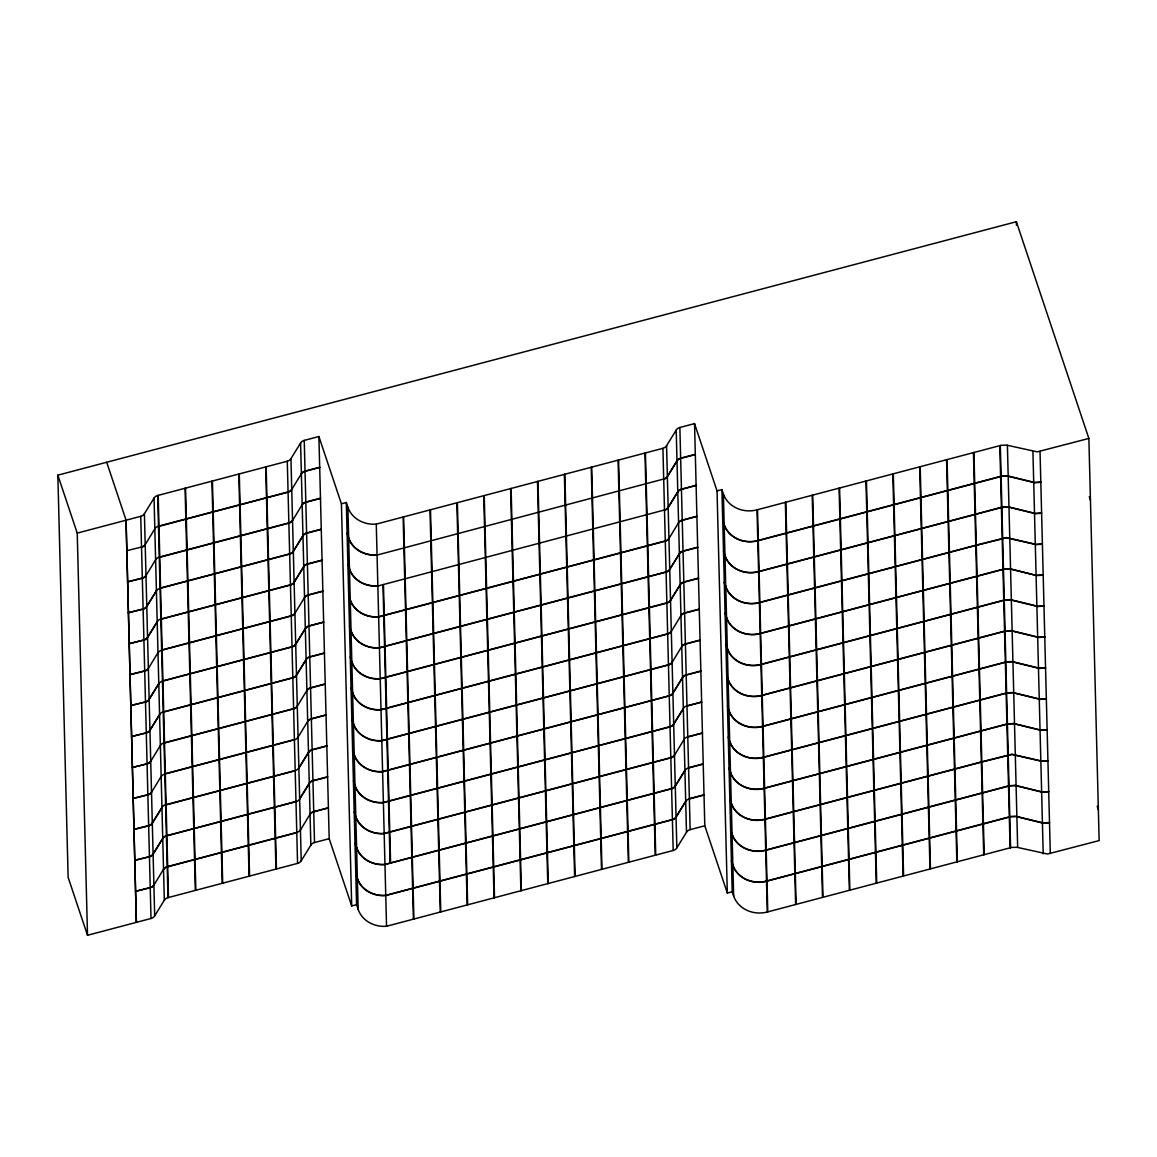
<?xml version="1.0" encoding="UTF-8"?>
<svg xmlns="http://www.w3.org/2000/svg" width="1157" height="1157" viewBox="0 0 1157 1157"><rect width="100%" height="100%" fill="white"/><g stroke="black" fill="none" stroke-linecap="round" stroke-linejoin="round"><path stroke-width="1.5" d="M318.898 436.522L329.181 838.68L314.516 842.542A5.93 5.207 -1.5 0 0 310.857 845.174L301.225 860.765A5.93 5.207 -1.5 0 1 297.566 863.382L167.982 897.644A5.93 5.207 -1.5 0 0 164.323 900.262L154.676 915.867A5.93 5.207 -1.5 0 1 151.017 918.484L87.513 935.275L77.23 533.117L140.749 516.326A5.93 5.207 -1.5 0 0 144.408 513.708L154.04 498.117A5.93 5.207 -1.5 0 1 157.699 495.5L287.283 461.224A5.93 5.207 -1.5 0 0 290.957 458.606L300.589 443.015A5.93 5.207 -1.5 0 1 304.248 440.398L318.898 436.522L341.416 503.801L351.699 905.96L356.573 904.673L346.305 502.514L341.416 503.801M156.412 590.735L146.78 606.326A5.93 5.207 -1.5 0 1 143.106 608.944L128.456 612.82M157.207 621.931L147.575 637.521A5.93 5.207 -1.5 0 1 143.902 640.139L129.179 643.567M157.988 652.635L148.356 668.471A5.93 5.207 -1.5 0 1 144.697 671.089L129.96 674.517M158.784 683.599L149.152 699.19A5.93 5.207 -1.5 0 1 145.478 701.807L130.828 705.683M159.579 714.795L149.947 730.385A5.93 5.207 -1.5 0 1 146.274 733.003L131.551 736.416M161.156 776.448L151.524 792.285A5.93 5.207 -1.5 0 1 147.865 794.902L133.127 798.33M161.951 807.644L152.319 823.249A5.93 5.207 -1.5 0 1 148.66 825.867L133.923 829.526M298.853 768.147L308.5 752.556A5.93 5.207 -1.5 0 1 312.159 749.924L326.809 746.048M299.649 798.851L309.281 783.26A5.93 5.207 -1.5 0 1 312.94 780.642L327.59 776.766M300.444 830.046L310.076 814.21A5.93 5.207 -1.5 0 1 313.735 811.592L328.386 807.716M346.305 502.514L347.881 507.229A27.103 23.849 -1.5 0 0 376.271 524.121L662.918 448.309A5.93 5.207 -1.5 0 0 666.577 445.691L676.209 430.1A5.93 5.207 -1.5 0 1 679.868 427.483L694.533 423.607L717.036 490.886L727.319 893.045L732.207 891.758L721.925 489.599L717.036 490.886M683.324 708.677L673.692 724.282A5.93 5.207 -1.5 0 1 670.033 726.9L625.706 738.614L626.487 769.333L670.814 757.604A5.93 5.207 -1.5 0 0 674.473 754.986M684.901 770.345L675.269 785.936A5.93 5.207 -1.5 0 1 671.61 788.568L627.282 800.282L626.487 769.579L670.829 757.849A5.93 5.207 -1.5 0 0 674.488 755.232L684.105 739.395A5.93 5.207 -1.5 0 1 687.779 736.778L702.429 732.902M685.696 801.295L676.064 816.9A5.93 5.207 -1.5 0 1 672.391 819.518L385.758 895.316A27.103 23.849 -1.5 0 1 357.368 878.438M356.573 904.673L358.164 909.388A27.103 23.849 -1.5 0 0 386.539 926.265L673.186 850.467A5.93 5.207 -1.5 0 0 676.845 847.85L686.491 832.259A5.93 5.207 -1.5 0 1 690.15 829.641L704.801 825.765L694.533 423.607M87.513 935.275L68.133 877.339L57.85 475.18L1016.367 221.725L1088.867 438.431L1099.15 840.589L1047.519 854.025L1016.887 847.271L1011.507 847.445L767.293 912.005A27.088 23.834 -1.5 0 1 733.668 896.039M319.694 467.226L305.029 471.101A5.93 5.207 -1.5 0 0 301.37 473.719L291.738 489.556A5.93 5.207 -1.5 0 1 288.079 492.173L158.495 526.449M319.694 467.471L305.043 471.347A5.93 5.207 -1.5 0 0 301.37 473.965M320.475 498.19L305.824 502.066A5.93 5.207 -1.5 0 0 302.165 504.683L292.533 520.52A5.93 5.207 -1.5 0 1 288.874 523.138L267.744 528.72M320.489 498.421L305.824 502.297A5.93 5.207 -1.5 0 0 302.165 504.915M159.29 557.399L267.253 528.85M321.27 529.139L306.619 533.015A5.93 5.207 -1.5 0 0 302.946 535.633L293.314 551.224A5.93 5.207 -1.5 0 1 289.655 553.841L241.654 566.54L239.282 473.922M321.27 529.385L306.619 533.247A5.93 5.207 -1.5 0 0 302.96 535.879L293.328 551.47A5.93 5.207 -1.5 0 1 289.655 554.087L241.668 566.785L243.23 628.439L269.624 621.468L268.829 590.764L215.578 604.836L217.154 666.504L243.534 659.533L242.753 628.815L189.502 642.902L190.283 673.605L216.677 666.634L215.101 604.966L188.707 611.937L189.502 642.656L242.753 628.569L241.177 566.916L214.797 573.886L215.578 604.59L268.829 590.518L268.048 559.8M292.533 520.274A5.93 5.207 -1.5 0 1 288.86 522.892L159.276 557.153A5.93 5.207 -1.5 0 0 155.617 559.771L145.984 575.607A5.93 5.207 -1.5 0 1 142.325 578.24L127.603 581.899L142.325 577.994A5.93 5.207 -1.5 0 0 145.984 575.376M695.314 454.311L680.649 458.186A5.93 5.207 -1.5 0 0 676.99 460.819L667.358 476.409A5.93 5.207 -1.5 0 1 663.699 479.027L377.052 555.071A27.103 23.849 -1.5 0 1 348.676 538.193L347.086 533.232M695.314 454.556L680.663 458.432A5.93 5.207 -1.5 0 0 677.004 461.05L667.372 476.641A5.93 5.207 -1.5 0 1 663.699 479.273M322.065 560.089L307.4 563.965A5.93 5.207 -1.5 0 0 303.741 566.583L294.109 582.173A5.93 5.207 -1.5 0 1 290.45 584.806L269.321 590.388L268.525 559.67M322.065 560.335L307.415 564.211A5.93 5.207 -1.5 0 0 303.741 566.829L294.109 582.419A5.93 5.207 -1.5 0 1 290.45 585.037L269.321 590.634L270.102 621.338L291.231 615.755A5.93 5.207 -1.5 0 0 294.905 613.138M696.109 485.275L681.444 489.151A5.93 5.207 -1.5 0 0 677.785 491.768L668.153 507.359A5.93 5.207 -1.5 0 1 664.494 509.977L377.847 586.02A27.103 23.849 -1.5 0 1 349.472 569.143L347.881 564.182M696.109 485.506L681.459 489.382A5.93 5.207 -1.5 0 0 677.785 492L668.153 507.605A5.93 5.207 -1.5 0 1 664.494 510.223M322.846 591.039L308.196 594.915A5.93 5.207 -1.5 0 0 304.537 597.533L294.905 613.369A5.93 5.207 -1.5 0 1 291.246 616.001L270.116 621.584L270.897 652.288L292.027 646.705A5.93 5.207 -1.5 0 0 295.686 644.087L305.318 628.497A5.93 5.207 -1.5 0 1 308.991 625.879L323.642 622.003M322.861 591.285L308.196 595.161A5.93 5.207 -1.5 0 0 304.537 597.779M129.251 643.769L143.902 639.893A5.93 5.207 -1.5 0 0 147.561 637.276L157.193 621.685A5.93 5.207 -1.5 0 1 160.866 619.067M189.01 642.786L162.139 649.887L161.358 619.183L188.229 612.067L189.806 673.736L162.935 680.837L162.139 650.133L189.01 643.032M696.89 516.224L682.24 520.1A5.93 5.207 -1.5 0 0 678.581 522.718L668.948 538.555A5.93 5.207 -1.5 0 1 665.289 541.172L620.947 552.901L621.743 583.605L666.07 571.891A5.93 5.207 -1.5 0 0 669.729 569.273L679.361 553.668A5.93 5.207 -1.5 0 1 683.035 551.05L697.685 547.174M696.904 516.47L682.24 520.346A5.93 5.207 -1.5 0 0 678.581 522.964M323.642 622.235L308.991 626.111A5.93 5.207 -1.5 0 0 305.332 628.728L295.7 644.333A5.93 5.207 -1.5 0 1 292.027 646.951L270.897 652.534L271.693 683.252L292.822 677.655A5.93 5.207 -1.5 0 0 296.481 675.037L306.113 659.447A5.93 5.207 -1.5 0 1 309.772 656.829L324.437 652.953M130.032 674.733L144.697 670.858A5.93 5.207 -1.5 0 0 148.356 668.225M721.925 489.599L723.356 493.894A27.088 23.834 -1.5 0 0 757.011 509.847L1001.224 445.286L1006.604 445.112L1037.236 451.866L1088.867 438.431M697.685 547.42L683.035 551.296A5.93 5.207 -1.5 0 0 679.376 553.914L669.744 569.504A5.93 5.207 -1.5 0 1 666.07 572.122L621.743 583.851L622.524 614.555L666.866 602.84A5.93 5.207 -1.5 0 0 670.525 600.223L680.157 584.632A5.93 5.207 -1.5 0 1 683.816 582L698.481 578.124M324.437 653.199L309.787 657.075A5.93 5.207 -1.5 0 0 306.128 659.692L296.481 675.283A5.93 5.207 -1.5 0 1 292.822 677.901L271.693 683.483L272.474 714.202L293.603 708.619A5.93 5.207 -1.5 0 0 297.277 705.987M698.481 578.37L683.83 582.246A5.93 5.207 -1.5 0 0 680.157 584.863L670.525 600.454A5.93 5.207 -1.5 0 1 666.866 603.086L622.538 614.801L623.319 645.519L667.647 633.79A5.93 5.207 -1.5 0 0 671.32 631.172M325.218 683.903L310.568 687.779A5.93 5.207 -1.5 0 0 306.909 690.396L297.277 706.233A5.93 5.207 -1.5 0 1 293.618 708.851L272.488 714.447L273.269 745.151L294.399 739.569M325.233 684.149L310.568 688.025A5.93 5.207 -1.5 0 0 306.909 690.642M131.623 736.633L146.274 732.757A5.93 5.207 -1.5 0 0 149.933 730.139L159.565 714.549A5.93 5.207 -1.5 0 1 163.238 711.931M759.093 571.616L786.934 564.254L787.715 594.973L759.874 602.334L757.502 509.716M191.382 735.65L164.511 742.751L163.73 712.032L190.601 704.931L192.178 766.599L165.306 773.7L164.525 742.996L191.382 735.881M699.262 609.088L684.611 612.964A5.93 5.207 -1.5 0 0 680.952 615.582L671.32 631.418A5.93 5.207 -1.5 0 1 667.661 634.036L623.334 645.751L624.115 676.469L668.442 664.74A5.93 5.207 -1.5 0 0 672.101 662.122M699.276 609.32L684.611 613.196A5.93 5.207 -1.5 0 0 680.952 615.828M326.014 714.852L311.363 718.728A5.93 5.207 -1.5 0 0 307.69 721.361L298.072 737.183A5.93 5.207 -1.5 0 1 294.413 739.815L273.283 745.397L274.064 776.101M326.028 715.098L311.363 718.974A5.93 5.207 -1.5 0 0 307.704 721.592M132.404 767.583L147.069 763.707A5.93 5.207 -1.5 0 0 150.728 761.089M922.071 559.438L895.692 566.424L893.32 473.806M922.071 559.684L895.692 566.655L896.473 597.374L922.852 590.403L919.699 466.821M700.057 640.038L685.407 643.914A5.93 5.207 -1.5 0 0 681.733 646.532L672.116 662.368A5.93 5.207 -1.5 0 1 668.442 664.986L624.115 676.715L624.91 707.419L669.238 695.704A5.93 5.207 -1.5 0 0 672.897 693.086L682.529 677.481A5.93 5.207 -1.5 0 1 686.188 674.864L700.853 670.988M700.057 640.284L685.407 644.16A5.93 5.207 -1.5 0 0 681.748 646.777M326.809 745.817L312.144 749.693A5.93 5.207 -1.5 0 0 308.485 752.31L298.853 767.901A5.93 5.207 -1.5 0 1 295.194 770.519L247.193 783.217L245.617 721.549L271.996 714.578L272.777 745.282L219.526 759.368L217.95 697.7L244.344 690.729L245.125 721.433L191.874 735.519L191.093 704.801L217.473 697.83L219.049 759.498L192.655 766.469L191.874 735.765L245.125 721.679L246.701 783.347L220.322 790.318L219.541 759.614L272.792 745.527L273.573 776.231M133.2 798.547L147.85 794.671A5.93 5.207 -1.5 0 0 151.524 792.053M842.253 611.706L815.873 618.691L815.078 587.973L841.457 581.002L843.034 642.67L816.654 649.641L815.873 618.937L842.253 611.952M842.73 611.59L869.124 604.605L868.328 573.901L841.949 580.872L843.525 642.54L869.905 635.555L869.124 604.851L842.744 611.822M295.194 770.764L247.193 783.463L249.565 876.08M700.853 671.234L686.202 675.11A5.93 5.207 -1.5 0 0 682.543 677.727L672.897 693.318A5.93 5.207 -1.5 0 1 669.238 695.936L624.91 707.665L625.691 738.383L670.019 726.654A5.93 5.207 -1.5 0 0 673.692 724.036L683.324 708.446A5.93 5.207 -1.5 0 1 686.983 705.828L701.634 701.952M327.605 777.012L312.954 780.888A5.93 5.207 -1.5 0 0 309.281 783.506L299.649 799.097A5.93 5.207 -1.5 0 1 295.99 801.714L166.406 835.976A5.93 5.207 -1.5 0 0 162.747 838.608L153.1 854.199A5.93 5.207 -1.5 0 1 149.441 856.816L134.704 860.229M274.368 807.196L166.391 835.744A5.93 5.207 -1.5 0 0 162.732 838.362L153.1 853.953A5.93 5.207 -1.5 0 1 149.441 856.57L134.776 860.446M274.86 807.065L295.975 801.468M686.983 706.059L701.648 702.183M328.4 807.962L313.735 811.838A5.93 5.207 -1.5 0 0 310.076 814.456M296.785 832.664L167.201 866.94A5.93 5.207 -1.5 0 0 163.527 869.558M687.779 737.023L702.444 733.148M135.571 891.411L150.236 887.535A5.93 5.207 -1.5 0 0 153.895 884.903M688.56 767.727L703.225 763.851M703.225 764.097L688.574 767.973A5.93 5.207 -1.5 0 0 684.915 770.591L675.269 786.182A5.93 5.207 -1.5 0 1 671.61 788.799L384.963 864.597A27.103 23.849 -1.5 0 1 356.587 847.719L354.997 843.005M689.355 798.677L704.006 794.801M704.02 795.047L689.355 798.923A5.93 5.207 -1.5 0 0 685.696 801.541L676.064 817.131A5.93 5.207 -1.5 0 1 672.405 819.763L385.758 895.561A27.103 23.849 -1.5 0 1 357.383 878.669L355.792 873.723M846.201 766.484L819.821 773.454L819.04 742.751L845.42 735.765L846.996 797.433L820.617 804.404L819.821 773.7L846.215 766.729M846.693 766.353L873.072 759.382L872.291 728.664L845.912 735.635L847.488 797.303L873.868 790.332L873.072 759.614L846.693 766.599M927.596 776.116L901.216 783.101L900.435 752.383L926.815 745.412L929.982 868.979M927.61 776.361L901.231 783.332L903.588 875.95M766.194 849.961L794.049 842.6L793.254 811.881L765.413 819.257L767.785 911.875M1040.808 482.064L1034.503 482.455L1007.4 475.831L1002.02 475.99L757.806 540.55A27.088 23.834 -1.5 0 1 724.166 524.598M1040.808 482.31L1034.503 482.7L1007.4 476.062L1002.02 476.236L757.806 540.796A27.088 23.834 -1.5 0 1 724.181 524.844L722.706 520.317M1001.89 507.417L1008.195 507.026L1035.298 513.65L1041.604 513.26M1041.589 513.028L1035.298 513.419L1008.181 506.78L1002.801 506.954L758.587 571.515A27.088 23.834 -1.5 0 1 724.962 555.548M1042.385 543.978L1036.079 544.368L1006.373 537.557L976.291 545.106L975.51 514.388L1001.398 507.547L1002.974 569.215L977.087 576.056L976.306 545.352L1006.373 537.803L1036.093 544.614L1042.399 544.224M1003.466 569.085L1009.772 568.694L1036.889 575.564L1043.18 575.174M1003.466 569.316L1009.772 568.926L1036.093 575.391M1043.18 574.928L1036.874 575.318M1004.262 600.035L1010.553 599.644L1037.67 606.268L1043.976 605.878M1004.262 600.281L1010.567 599.89L1037.67 606.514L1043.976 606.123M1005.043 630.984L1011.348 630.594L1038.465 637.232L1044.757 636.842M1005.057 631.23L1011.348 630.84L1038.465 637.464L1044.771 637.073M1005.838 661.949L1012.144 661.544L1039.246 668.182L1045.552 667.791M1005.838 662.18L1012.144 661.79L1039.261 668.428L1045.552 668.037M1006.633 692.898L1012.925 692.508L1040.042 699.132L1046.347 698.741M1006.633 693.144L1012.939 692.739L1040.042 699.378L1046.347 698.987M1007.429 724.094L1013.72 723.458L1040.837 730.096L1047.128 729.691M1047.143 729.937L1040.837 730.327L1013.734 723.703L1008.354 723.863M1047.924 760.655L1041.618 761.046L1011.912 754.234L981.83 761.783L981.049 731.065L1006.937 724.224L1008.514 785.892L982.626 792.733L981.83 762.015L1011.912 754.48L1041.633 761.292L1047.924 760.887M1009.005 785.762L1015.311 785.357L1042.414 791.995L1048.719 791.605M1048.719 791.851L1042.414 792.241L1015.311 785.603L1009.931 785.777L765.717 850.337A27.088 23.834 -1.5 0 1 732.092 834.371M1049.5 822.555L1043.209 822.945L1016.092 816.321L1010.712 816.48L766.498 881.041A27.088 23.834 -1.5 0 1 732.873 865.089M1049.515 822.801L1043.209 823.191L1016.106 816.553L1010.726 816.726L766.513 881.287A27.088 23.834 -1.5 0 1 732.873 865.335L731.412 860.808M1089.301 496.686L1090.444 500.099M1097.212 806.227L1098.369 809.886M723.501 551.267L724.947 555.794A27.088 23.834 -1.5 0 0 758.602 571.746M724.296 582.217L725.728 586.512M724.296 582.463L725.728 586.758M725.077 613.167L726.524 617.708A27.088 23.834 -1.5 0 0 760.178 633.66M725.873 644.131L727.319 648.658A27.088 23.834 -1.5 0 0 760.973 664.61M726.668 675.081L728.1 679.376A27.088 23.834 -1.5 0 0 761.754 695.328M726.668 675.326L728.115 679.607A27.088 23.834 -1.5 0 0 761.769 695.559M727.464 706.03L728.896 710.572A27.088 23.834 -1.5 0 0 762.55 726.524M728.245 736.995L729.691 741.521A27.088 23.834 -1.5 0 0 763.345 757.473M729.04 767.944L730.472 772.24A27.088 23.834 -1.5 0 0 764.126 788.177M729.04 768.19L730.486 772.471A27.088 23.834 -1.5 0 0 764.141 788.423M729.836 798.894L731.267 803.435A27.088 23.834 -1.5 0 0 764.922 819.373M730.617 829.844L732.063 834.385M732.207 891.758L733.639 896.053L723.385 493.88M704.801 825.765L727.319 893.045M348.662 595.132L350.253 599.847A27.103 23.849 -1.5 0 0 378.628 616.739L383.762 615.379L382.967 584.661M348.676 595.378L350.253 600.093A27.103 23.849 -1.5 0 0 378.643 616.97L383.762 615.611L384.543 646.329L379.424 647.689A27.103 23.849 -1.5 0 1 351.048 630.811M349.457 626.082L351.048 631.042A27.103 23.849 -1.5 0 0 379.424 647.934L384.558 646.575L385.339 677.279L380.219 678.638A27.103 23.849 -1.5 0 1 351.844 661.761M350.253 657.046L351.844 662.006A27.103 23.849 -1.5 0 0 380.219 678.884L385.353 677.525L386.134 708.243L381 709.588A27.103 23.849 -1.5 0 1 352.625 692.71M351.048 687.996L352.625 692.956A27.103 23.849 -1.5 0 0 381.015 709.834L386.134 708.474L386.915 739.193L381.796 740.552A27.103 23.849 -1.5 0 1 353.42 723.66M351.829 718.945L353.42 723.906A27.103 23.849 -1.5 0 0 381.81 740.784L386.93 739.439L387.711 770.143L382.591 771.502A27.103 23.849 -1.5 0 1 354.216 754.624L352.625 749.895M352.625 750.141L354.216 754.87A27.103 23.849 -1.5 0 0 382.591 771.748L387.725 770.388L388.506 801.092L383.372 802.452A27.103 23.849 -1.5 0 1 354.997 785.574M353.42 780.859L354.997 785.82A27.103 23.849 -1.5 0 0 383.386 802.698L388.506 801.338L389.302 832.057L384.167 833.402A27.103 23.849 -1.5 0 1 355.792 816.524M354.201 811.809L355.792 816.77A27.103 23.849 -1.5 0 0 384.182 833.647L389.302 832.288L390.083 863.006L384.963 864.366A27.103 23.849 -1.5 0 1 356.587 847.488L354.997 842.759M329.181 838.68L351.699 905.96M106.704 462.265L126.084 520.202L136.367 922.36L126.012 519.985M126.807 550.703L141.53 547.044A5.93 5.207 -1.5 0 0 145.189 544.412M128.384 612.603L143.121 609.189A5.93 5.207 -1.5 0 0 146.78 606.572L156.412 590.967A5.93 5.207 -1.5 0 1 160.071 588.349M57.85 475.18L77.23 533.117M130.755 705.466L145.493 702.053A5.93 5.207 -1.5 0 0 149.152 699.421L158.784 683.83A5.93 5.207 -1.5 0 1 162.443 681.213M132.332 767.38L147.069 763.953A5.93 5.207 -1.5 0 0 150.728 761.335L160.36 745.498A5.93 5.207 -1.5 0 1 164.019 742.881M133.923 829.28L148.646 825.621A5.93 5.207 -1.5 0 0 152.305 823.003L161.937 807.412A5.93 5.207 -1.5 0 1 165.61 804.795M135.499 891.194L150.236 887.766A5.93 5.207 -1.5 0 0 153.895 885.148L163.527 869.312A5.93 5.207 -1.5 0 1 167.186 866.694L296.77 832.433A5.93 5.207 -1.5 0 0 300.43 829.815M1040.027 451.36L1050.296 853.519M1032.926 451.577L1043.209 853.736M1016.367 221.725L1016.453 225.34M1007.4 445.286L1017.668 847.445M1000.313 445.503L1010.582 847.662M999.822 445.633L1000.603 476.351M1000.617 476.597L1001.398 507.301M1008.514 786.124L1009.309 816.842M1009.309 817.088L1010.09 847.792M973.934 452.488L974.715 483.192M974.715 483.438L975.51 514.156M982.626 792.979L983.407 823.683M983.421 823.929L984.202 854.647M973.442 452.618L974.223 483.322M974.223 483.568L975.018 514.272M982.134 793.109L982.929 823.813M982.929 824.059L983.71 854.763M947.062 459.589L947.843 490.308M947.843 490.539L948.639 521.257M955.754 800.08L956.55 830.798M956.55 831.03L957.331 861.748M946.571 459.719L947.352 490.423M947.366 490.669L948.147 521.388M955.263 800.21L956.058 830.914M956.058 831.16L956.839 861.878M920.191 466.69L922.548 559.308L948.942 552.337L948.147 521.619L868.025 542.807L868.82 573.525L895.2 566.554L892.828 473.936M930.459 868.849L928.102 776.231L954.482 769.26L955.263 799.964L875.14 821.152L874.359 790.448L900.739 783.463L903.111 876.08M866.448 480.907L867.229 511.611M867.244 511.857L868.025 542.575M875.155 821.398L875.936 852.102M875.936 852.347L876.731 883.066M865.957 481.037L866.752 511.741M866.752 511.987L867.533 542.705M874.663 821.528L875.444 852.232M875.459 852.478L876.239 883.196M839.577 488.008L840.358 518.726M840.372 518.958L841.153 549.676M848.283 828.499L849.064 859.217M849.064 859.449L849.86 890.167M839.085 488.138L839.881 518.857M839.881 519.088L840.662 549.806M847.792 828.629L848.573 859.347M848.587 859.579L849.368 890.297M812.706 495.109L813.501 525.828M813.501 526.073L814.282 556.777M821.412 835.6L822.193 866.318M822.208 866.564L822.989 897.268M812.214 495.239L813.009 525.958M813.009 526.204L813.79 556.907M820.92 835.73L821.701 866.448M821.716 866.694L822.497 897.398M785.834 502.225L786.63 532.929M786.63 533.175L787.411 563.893M794.541 842.715L795.322 873.419M795.336 873.665L796.117 904.384M785.357 502.355L786.138 533.059M786.138 533.305L786.934 564.009M794.049 842.846L794.83 873.549M794.845 873.795L795.626 904.499M757.011 509.847L767.293 912.005M679.868 427.483L690.15 829.641M676.209 430.1L686.491 832.259M666.577 445.691L676.845 847.85M662.918 448.309L673.186 850.467M645.447 452.937L647.819 545.554M647.819 545.786L653.358 762.232M653.358 762.463L655.73 855.081M644.97 453.052L647.327 545.685M647.341 545.916L652.866 762.347M652.866 762.593L655.238 855.211M618.576 460.038L619.371 490.742M619.371 490.987L620.152 521.706M620.166 521.937L620.947 552.656L665.275 540.926A5.93 5.207 -1.5 0 0 668.934 538.309M627.282 800.528L628.063 831.232M628.077 831.478L628.858 862.196M618.098 460.168L618.879 490.872M618.879 491.118L619.675 521.836M619.675 522.067L620.456 552.786L594.076 559.757L593.295 529.053M626.79 800.658L627.571 831.362M627.586 831.608L628.367 862.327M591.719 467.139L592.5 497.857M592.5 498.088L593.281 528.807M600.411 807.629L601.192 838.348M601.206 838.579L601.987 869.297M591.227 467.269L592.008 497.987M592.008 498.219L592.803 528.937M592.803 529.183L593.584 559.887L567.205 566.858L566.424 536.154M599.919 807.76L600.714 838.478M600.714 838.709L601.495 869.428M564.847 474.24L565.628 504.958M565.628 505.204L566.424 535.908M573.539 814.73L574.32 845.449M574.335 845.695L575.116 876.399M564.356 474.37L565.137 505.088M565.151 505.334L565.932 536.038M565.932 536.284L566.728 566.988L540.333 573.973L539.552 543.255M573.048 814.861L573.843 845.579M573.843 845.825L574.624 876.529M537.976 481.355L538.757 512.059M538.757 512.305L539.552 543.023M546.668 821.846L547.463 852.55M547.463 852.796L548.244 883.5M537.484 481.486L538.265 512.189M538.28 512.435L539.061 543.139M539.061 543.385L539.856 574.103L513.477 581.074L512.681 550.37M546.191 821.976L546.972 852.68M546.972 852.926L547.767 883.63M511.105 488.456L511.886 519.175M511.9 519.406L512.681 550.125M519.797 828.947L520.592 859.665M520.592 859.897L521.373 890.615M510.613 488.587L511.394 519.291M511.408 519.536L512.189 550.255M512.189 550.486L512.985 581.204L384.24 615.249L383.459 584.531M519.319 829.077L520.1 859.781M520.1 860.027L520.896 890.745M484.233 495.558L494.516 897.716M483.742 495.688L494.025 897.846M457.362 502.673L460.515 626.241L513.766 612.154L512.985 581.45L384.254 615.495L385.035 646.199L406.295 640.573L403.142 517.005M467.645 904.817L464.478 781.25L517.729 767.163L518.524 797.882L389.779 831.926L388.998 801.208L410.258 795.582L413.411 919.164M456.87 502.789L460.038 626.371L406.787 640.443L403.619 516.875M467.153 904.948L464 781.38L410.749 795.466L413.902 919.034M430.491 509.774L440.774 911.933M429.999 509.904L440.282 912.063M376.271 524.107L386.539 926.265M347.881 507.229L358.164 909.388M304.248 440.398L314.516 842.542M300.589 443.015L310.857 845.174M290.957 458.606L301.225 860.765M287.283 461.224L297.566 863.382M266.153 466.821L268.525 559.438M274.064 776.347L276.436 868.965M265.676 466.936L268.034 559.569M273.573 776.477L275.945 869.095M238.805 474.052L241.162 566.67L214.783 573.641L212.425 481.023M249.073 876.211L246.716 783.578L220.322 790.564L222.694 883.181M211.933 481.153L214.291 573.771L187.911 580.742L185.554 488.124M222.202 883.312L219.844 790.694L193.465 797.665L195.822 890.283M185.062 488.254L187.434 580.872L160.563 587.987L158.191 495.37M195.331 890.413L192.973 797.795L166.102 804.896L168.474 897.514M157.699 495.5L167.982 897.644M154.04 498.117L164.323 900.262M144.408 513.708L154.676 915.867M140.749 516.326L151.017 918.484M762.55 726.278A27.088 23.834 -1.5 0 1 728.924 710.326M763.331 757.228A27.088 23.834 -1.5 0 1 729.705 741.275M161.156 776.694A5.93 5.207 -1.5 0 1 164.815 774.076M764.922 819.142A27.088 23.834 -1.5 0 1 731.296 803.175M765.717 850.091A27.088 23.834 -1.5 0 1 732.077 834.139M377.847 585.775A27.103 23.849 -1.5 0 1 349.472 568.897M291.738 489.324A5.93 5.207 -1.5 0 1 288.079 491.942L158.495 526.204A5.93 5.207 -1.5 0 0 154.821 528.821L145.204 544.658A5.93 5.207 -1.5 0 1 141.53 547.275M759.382 602.71A27.088 23.834 -1.5 0 1 725.757 586.744M760.178 633.414A27.088 23.834 -1.5 0 1 726.538 617.462M760.959 664.364A27.088 23.834 -1.5 0 1 727.334 648.412M759.382 602.464A27.088 23.834 -1.5 0 1 725.757 586.498M377.052 554.825A27.103 23.849 -1.5 0 1 348.676 537.947M157.988 652.881A5.93 5.207 -1.5 0 1 161.662 650.263M187.434 581.118L160.563 588.219L161.344 618.937L188.215 611.836L187.434 581.118M214.305 574.017L187.926 580.988L188.707 611.706L215.086 604.721L214.305 574.017M269.624 621.714L243.245 628.685L244.026 659.403L270.405 652.418L269.624 621.714M539.856 574.335L513.477 581.32L514.258 612.024L540.637 605.053L539.856 574.335M566.728 567.234L540.348 574.219L541.129 604.923L567.509 597.952L566.728 567.234M593.599 560.133L567.219 567.104L568 597.822L594.38 590.837L593.599 560.133M620.47 553.032L594.091 560.002L594.872 590.706L621.251 583.735L620.47 553.032M189.806 673.981L162.935 681.083L163.716 711.801L190.587 704.685L189.806 673.981M216.677 666.88L190.298 673.851L191.079 704.57L217.458 697.584L216.677 666.88M243.549 659.765L217.169 666.75L217.95 697.454L244.329 690.483L243.549 659.765M270.42 652.664L244.04 659.635L244.821 690.353L271.201 683.382L270.42 652.664M406.295 640.819L385.05 646.445L385.831 677.149L407.09 671.537L406.295 640.819M460.038 626.617L406.787 640.689L407.568 671.407L514.561 643.118L513.78 612.4L460.529 626.487L464.478 781.004L517.729 766.932L516.948 736.214L409.954 764.502L410.735 795.221L463.986 781.134L460.038 626.617M540.652 605.299L514.272 612.27L515.053 642.988L541.433 636.003L540.652 605.299M567.523 598.183L541.143 605.169L541.924 635.873L568.304 628.902L567.523 598.183M594.394 591.082L568 598.053L568.796 628.772L595.175 621.801L594.394 591.082M621.251 583.981L594.872 590.952L595.667 621.671L622.047 614.685L621.251 583.981M271.201 683.613L244.821 690.599L245.617 721.303L271.996 714.332L271.201 683.613M813.805 557.153L787.425 564.124L788.206 594.843L814.586 587.857L813.805 557.153M840.676 550.052L814.297 557.023L815.078 587.742L841.457 580.756L840.676 550.052M867.548 542.937L841.168 549.922L841.949 580.626L868.328 573.655L867.548 542.937M975.018 514.518L948.639 521.503L949.42 552.207L975.799 545.236L975.018 514.518M407.09 671.769L385.831 677.395L386.626 708.113L407.871 702.487L407.09 671.769M514.576 643.35L407.582 671.639L408.363 702.357L515.357 674.068L514.576 643.35M541.433 636.249L515.053 643.22L515.848 673.938L542.228 666.967L541.433 636.249M568.304 629.148L541.924 636.119L542.705 666.837L569.099 659.852L568.304 629.148M595.175 622.032L568.796 629.018L569.577 659.721L595.956 652.75L595.175 622.032M622.047 614.931L595.667 621.902L596.448 652.62L622.828 645.649L622.047 614.931M787.729 595.204L759.874 602.58L760.655 633.284L788.51 625.923L787.729 595.204M814.6 588.103L788.206 595.088L789.002 625.792L815.381 618.821L814.6 588.103M895.2 566.785L868.82 573.771L869.601 604.475L895.981 597.504L895.2 566.785M948.942 552.583L922.563 559.554L923.344 590.272L949.723 583.287L948.942 552.583M975.814 545.468L949.434 552.453L950.215 583.157L976.595 576.186L975.814 545.468M407.886 702.733L386.626 708.344L387.407 739.063L408.667 733.437L407.886 702.733M515.357 674.314L408.363 702.603L409.159 733.307L516.152 705.018L515.357 674.314M542.228 667.199L515.848 674.184L516.629 704.888L543.009 697.917L542.228 667.199M569.099 660.097L542.72 667.068L543.501 697.787L569.88 690.816L569.099 660.097M595.971 652.996L569.591 659.967L570.372 690.686L596.752 683.7L595.971 652.996M622.842 645.881L596.462 652.866L597.243 683.57L623.623 676.599L622.842 645.881M192.178 766.845L165.306 773.946L166.102 804.665L192.959 797.549L192.178 766.845M219.049 759.73L192.669 766.715L193.45 797.419L219.83 790.448L219.049 759.73M788.51 626.168L760.67 633.53L761.451 664.234L789.305 656.872L788.51 626.168M815.381 619.053L789.002 626.038L789.783 656.742L816.162 649.771L815.381 619.053M895.995 597.75L869.616 604.721L870.397 635.439L896.776 628.453L895.995 597.75M922.867 590.634L896.487 597.619L897.268 628.323L923.648 621.352L922.867 590.634M949.738 583.533L923.358 590.504L924.139 621.222L950.519 614.251L949.738 583.533M976.609 576.432L950.215 583.403L951.011 614.121L977.39 607.136L976.609 576.432M1002.989 569.446L977.087 576.302L977.882 607.006L1003.77 600.165L1002.989 569.446M408.667 733.683L387.421 739.309L388.202 770.012L409.462 764.401L408.667 733.683M516.152 705.264L409.159 733.552L409.94 764.271L516.933 735.968L516.152 705.264M543.023 698.163L516.644 705.134L517.425 735.838L543.804 728.867L543.023 698.163M569.895 691.047L543.515 698.033L544.296 728.736L570.676 721.766L569.895 691.047M596.766 683.946L570.372 690.917L571.168 721.635L597.547 714.664L596.766 683.946M623.623 676.845L597.243 683.816L598.039 714.534L624.418 707.549L623.623 676.845M789.305 657.118L761.465 664.48L762.246 695.198L790.086 687.837L789.305 657.118M816.177 650.017L789.797 656.988L790.578 687.706L816.958 680.721L816.177 650.017M843.048 642.902L816.668 649.887L817.449 680.591L843.829 673.62L843.048 642.902M869.919 635.8L843.54 642.786L844.321 673.49L870.7 666.519L869.919 635.8M896.791 628.699L870.397 635.67L871.192 666.389L897.572 659.403L896.791 628.699M923.648 621.598L897.268 628.569L898.063 659.273L924.443 652.302L923.648 621.598M950.519 614.483L924.139 621.468L924.92 652.172L951.314 645.201L950.519 614.483M977.39 607.382L951.011 614.353L951.792 645.071L978.171 638.1L977.39 607.382M1003.77 600.411L977.882 607.251L978.663 637.97L1004.565 631.115L1003.77 600.411M409.462 764.632L388.202 770.258L388.998 800.962L410.243 795.351L409.462 764.632M543.819 729.112L517.425 736.083L518.22 766.802L544.6 759.816L543.819 729.112M570.676 722.011L544.296 728.982L545.092 759.686L571.471 752.715L570.676 722.011M597.547 714.896L571.168 721.881L571.948 752.585L598.343 745.614L597.547 714.896M624.418 707.795L598.039 714.766L598.82 745.484L625.199 738.499L624.418 707.795M790.101 688.068L762.246 695.429L763.042 726.148L790.882 718.786L790.101 688.068M816.972 680.967L790.593 687.938L791.374 718.656L817.753 711.685L816.972 680.967M843.829 673.866L817.449 680.837L818.245 711.555L844.624 704.57L843.829 673.866M870.7 666.75L844.321 673.736L845.116 704.439L871.496 697.469L870.7 666.75M897.572 659.649L871.192 666.62L871.973 697.338L898.367 690.367L897.572 659.649M924.443 652.548L898.063 659.519L898.844 690.237L925.224 683.252L924.443 652.548M951.314 645.447L924.935 652.418L925.716 683.122L952.095 676.151L951.314 645.447M978.186 638.331L951.806 645.317L952.587 676.021L978.967 669.05L978.186 638.331M1004.565 631.36L978.677 638.201L979.458 668.92L1005.346 662.064L1004.565 631.36M544.6 760.062L518.22 767.033L519.001 797.752L545.381 790.781L544.6 760.062M571.471 752.961L545.092 759.932L545.873 790.65L572.252 783.665L571.471 752.961M598.343 745.846L571.963 752.831L572.744 783.535L599.124 776.564L598.343 745.846M625.214 738.745L598.834 745.73L599.615 776.434L625.995 769.463L625.214 738.745M790.882 719.032L763.042 726.394L763.822 757.097L791.677 749.736L790.882 719.032M817.753 711.917L791.374 718.902L792.155 749.606L818.549 742.635L817.753 711.917M844.624 704.815L818.245 711.786L819.026 742.505L845.405 735.534L844.624 704.815M871.496 697.714L845.116 704.685L845.897 735.404L872.277 728.418L871.496 697.714M898.367 690.599L871.988 697.584L872.768 728.288L899.148 721.317L898.367 690.599M925.238 683.498L898.859 690.469L899.64 721.187L926.019 714.216L925.238 683.498M952.11 676.397L925.73 683.368L926.511 714.086L952.891 707.101L952.11 676.397M978.981 669.296L952.587 676.267L953.382 706.97L979.762 699.999L978.981 669.296M1005.361 662.31L979.458 669.165L980.254 699.869L1006.142 693.029L1005.361 662.31M518.524 798.128L389.793 832.158L390.574 862.876L519.305 828.831L518.524 798.128M545.395 791.012L519.016 797.997L519.797 828.701L546.176 821.73L545.395 791.012M572.267 783.911L545.887 790.882L546.668 821.6L573.048 814.629L572.267 783.911M599.138 776.81L572.758 783.781L573.539 814.499L599.919 807.514L599.138 776.81M626.009 769.694L599.615 776.68L600.411 807.384L626.79 800.413L626.009 769.694M791.677 749.982L763.837 757.343L764.618 788.062L792.458 780.686L791.677 749.982M818.549 742.881L792.169 749.852L792.95 780.556L819.33 773.585L818.549 742.881M899.163 721.563L872.783 728.534L873.564 759.252L899.944 752.267L899.163 721.563M926.034 714.447L899.64 721.433L900.435 752.137L926.815 745.166L926.034 714.447M952.891 707.346L926.511 714.317L927.307 745.036L953.686 738.065L952.891 707.346M979.762 700.245L953.382 707.216L954.163 737.935L980.558 730.949L979.762 700.245M1006.142 693.26L980.254 700.115L981.035 730.819L1006.937 723.978L1006.142 693.26M792.473 780.932L764.618 788.293L765.413 819.011L793.254 811.65L792.473 780.932M819.344 773.831L792.964 780.801L793.745 811.52L820.125 804.534L819.344 773.831M899.944 752.513L873.564 759.484L874.345 790.202L900.739 783.231L899.944 752.513M953.686 738.296L927.307 745.282L928.088 775.985L954.467 769.015L953.686 738.296M980.558 731.195L954.178 738.166L954.959 768.884L981.338 761.913L980.558 731.195M820.125 804.78L793.745 811.751L794.541 842.47L820.92 835.499L820.125 804.78M846.996 797.679L820.617 804.65L821.398 835.368L847.792 828.383L846.996 797.679M873.868 790.578L847.488 797.549L848.269 828.253L874.649 821.282L873.868 790.578M981.353 762.145L954.973 769.13L955.754 799.834L982.134 792.863L981.353 762.145"/></g></svg>
